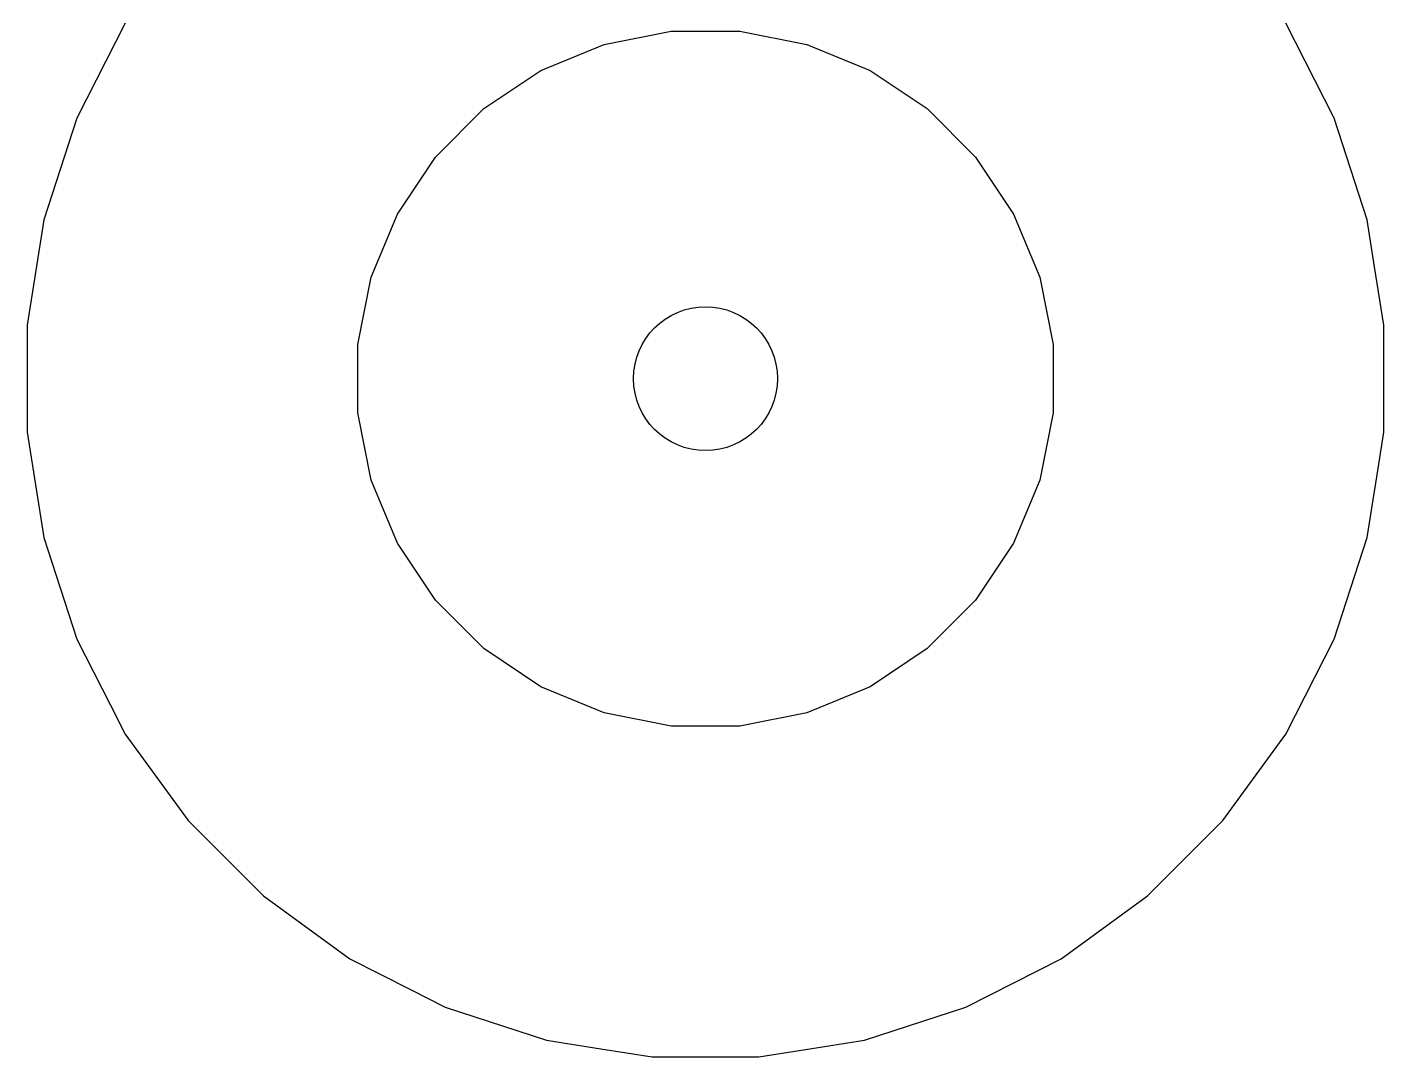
# Model space of a CAD drawing. Extents: x 20 to 124, y -124 to -20.
# Drawn here: x 98.919 to 102.221, y -58.073 to -55.567 of the extents above; entities that cross this region are included whole.
import ezdxf

# ---------------------------------------------------------------- set-up
doc = ezdxf.new("R2010")
doc.units = 0
doc.layers.add('BLACK', color=7, linetype='CONTINUOUS')
doc.layers.add('WHITE', color=7, linetype='CONTINUOUS')

msp = doc.modelspace()

# ---------------------------------------------------------------- linework, layer by layer
at = {"layer": 'BLACK', "linetype": 'CONTINUOUS'}
for p, q in [((99.158367, -55.557446), (99.040422, -55.788923)), ((100.323258, -55.609101), (100.486685, -55.576593)), ((100.486685, -55.576593), (100.653315, -55.576593)), ((100.653315, -55.576593), (100.816742, -55.609101)), ((102.099577, -55.788923), (101.981633, -55.557448)), ((100.169313, -55.672867), (100.323258, -55.609101)), ((100.816742, -55.609101), (100.970687, -55.672867)), ((100.030766, -55.765441), (100.169313, -55.672867)), ((100.970687, -55.672867), (101.109234, -55.765441)), ((99.912941, -55.883266), (100.030766, -55.765441)), ((101.109234, -55.765441), (101.227059, -55.883266)), ((99.040422, -55.788923), (98.96014, -56.036006)), ((102.099577, -55.788925), (102.099577, -55.788923)), ((102.099579, -55.788928), (102.099577, -55.788925)), ((102.17986, -56.036007), (102.099579, -55.788928)), ((99.820367, -56.021813), (99.912941, -55.883266)), ((101.227059, -55.883266), (101.319633, -56.021813)), ((98.96014, -56.036006), (98.9195, -56.292597)), ((99.756601, -56.175758), (99.820367, -56.021813)), ((101.319633, -56.021813), (101.383399, -56.175758)), ((102.197928, -56.150085), (102.17986, -56.036007)), ((99.724093, -56.339185), (99.756601, -56.175758)), ((101.383399, -56.175758), (101.415907, -56.339185)), ((102.2205, -56.292597), (102.197928, -56.150085)), ((98.9195, -56.292597), (98.9195, -56.552402)), ((102.2205, -56.552402), (102.2205, -56.292597)), ((99.724093, -56.505815), (99.724093, -56.339185)), ((101.415907, -56.339185), (101.415907, -56.505815)), ((99.756601, -56.669242), (99.724093, -56.505815)), ((101.415907, -56.505815), (101.383399, -56.669242)), ((98.9195, -56.552402), (98.96014, -56.808993)), ((102.206402, -56.64141), (102.2205, -56.552402)), ((102.17986, -56.808993), (102.206402, -56.64141)), ((99.820367, -56.823187), (99.756601, -56.669242)), ((101.383399, -56.669242), (101.319633, -56.823187)), ((98.96014, -56.808993), (99.040422, -57.056076)), ((102.099579, -57.056072), (102.17986, -56.808993)), ((99.912941, -56.961734), (99.820367, -56.823187)), ((101.319633, -56.823187), (101.227059, -56.961734)), ((100.030766, -57.079559), (99.912941, -56.961734)), ((101.227059, -56.961734), (101.109234, -57.079559)), ((99.040422, -57.056076), (99.121534, -57.215264)), ((101.981634, -57.287551), (102.099579, -57.056072)), ((100.169313, -57.172133), (100.030766, -57.079559)), ((101.109234, -57.079559), (100.970687, -57.172133)), ((100.323258, -57.235899), (100.169313, -57.172133)), ((100.970687, -57.172133), (100.816742, -57.235899)), ((99.121534, -57.215264), (99.158366, -57.287551)), ((100.486685, -57.268407), (100.323258, -57.235899)), ((100.816742, -57.235899), (100.653315, -57.268407)), ((100.653315, -57.268407), (100.486685, -57.268407)), ((99.158366, -57.287551), (99.311069, -57.497729)), ((101.828931, -57.497729), (101.981634, -57.287551)), ((99.311069, -57.497729), (99.494771, -57.681431)), ((101.645229, -57.681431), (101.828931, -57.497729)), ((99.494771, -57.681431), (99.704949, -57.834134)), ((101.435051, -57.834134), (101.645229, -57.681431)), ((99.704949, -57.834134), (99.852445, -57.909287)), ((101.203572, -57.952079), (101.435051, -57.834134)), ((99.852445, -57.909287), (99.936423, -57.952077)), ((99.936423, -57.952077), (99.936425, -57.952077)), ((99.936425, -57.952077), (99.936428, -57.952079)), ((99.936428, -57.952079), (100.183507, -58.03236)), ((100.956493, -58.03236), (101.203572, -57.952079)), ((100.183507, -58.03236), (100.315706, -58.053297)), ((100.315706, -58.053297), (100.440098, -58.073)), ((100.699902, -58.073), (100.813298, -58.055039)), ((100.813298, -58.055039), (100.956493, -58.03236)), ((100.440098, -58.073), (100.440103, -58.073)), ((100.440103, -58.073), (100.699902, -58.073))]:
    msp.add_line(p, q, dxfattribs=at)
at = {"layer": 'BLACK'}
msp.add_circle((100.57, -56.4225), 0.175, dxfattribs=at)
at = {"layer": 'WHITE'}
msp.add_circle((100.57, -56.4225), 0.175, dxfattribs=at)

doc.saveas('drawing.dxf')
